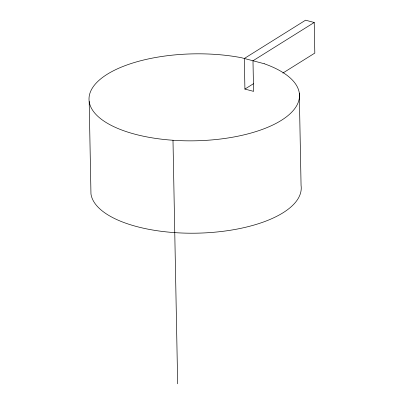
<?xml version="1.0" encoding="UTF-8"?>
<svg xmlns="http://www.w3.org/2000/svg" width="404" height="404" viewBox="0 0 404 404"><rect width="100%" height="100%" fill="white"/><g stroke="black" fill="none" stroke-linecap="round" stroke-linejoin="round"><path stroke-width="0.61" d="M314.226 22.488L252.985 60.767L253.576 91.365L244.915 89.072L244.329 58.479L305.565 20.2L314.226 22.488L314.812 53.086L282.861 73.058M244.915 89.072L253.434 83.749M299.288 93.117L301.066 185.487A105.247 43.475 -1.1 0 1 202.157 233.012A105.247 43.475 -1.1 0 1 90.961 193.91L89.188 101.545M172.988 140.259L177.664 383.8M264.176 63.726L241.441 57.716A105.247 43.475 -1.1 0 0 89.052 97.753A105.247 43.475 -1.1 0 0 235.946 136.592A105.247 43.475 -1.1 0 0 264.176 63.726"/></g></svg>
